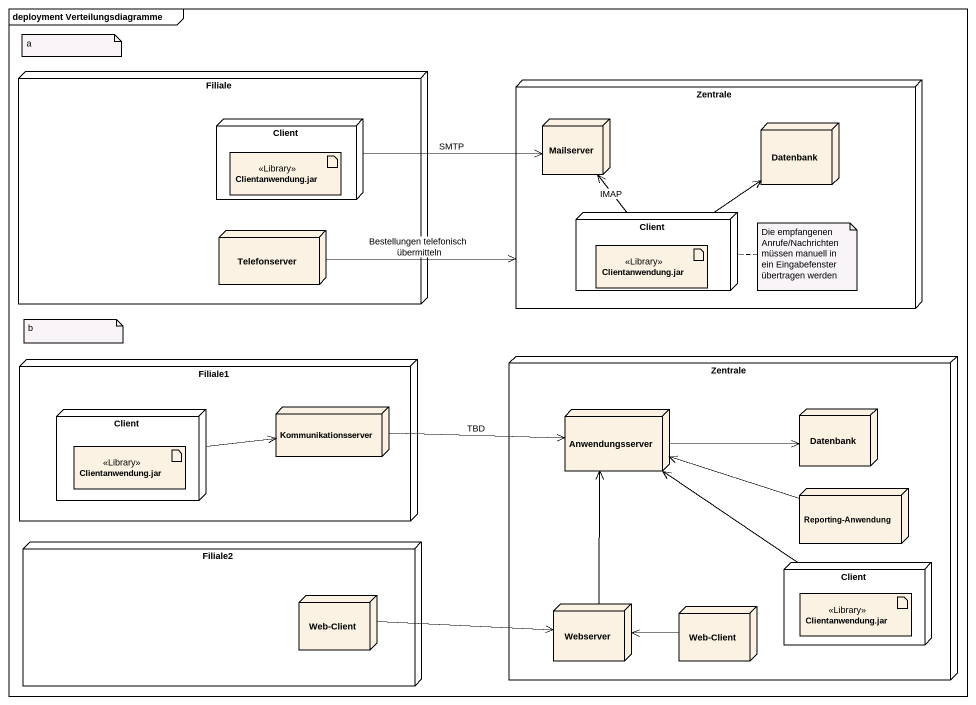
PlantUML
@startuml
mainframe deployment Verteilungsdiagramme
node Filiale {
  node Client {
    artifact "Clientanwendung.jar" as Clientanwendung_jar <<Library>>
  }
  node Telefonserver
}
node Zentrale {
  node Mailserver
  node Datenbank
  node "Client" as Client_2 {
    artifact "Clientanwendung.jar" as Clientanwendung_jar_2 <<Library>>
  }
}
node Filiale1 {
  node "Client" as Client_3 {
    artifact "Clientanwendung.jar" as Clientanwendung_jar_3 <<Library>>
  }
  node Kommunikationsserver
}
node "Zentrale" as Zentrale_2 {
  node Anwendungsserver
  node "Datenbank" as Datenbank_2
  node "Reporting-Anwendung" as Reporting_Anwendung
  node "Client" as Client_4 {
    artifact "Clientanwendung.jar" as Clientanwendung_jar_4 <<Library>>
  }
  node Webserver
  node "Web-Client" as Web_Client_2
}
node Filiale2 {
  node "Web-Client" as Web_Client
}
Client -right-> Mailserver : SMTP
Client_2 -up-> Mailserver : IMAP
Client_2 -up-> Datenbank
Telefonserver -right-> Zentrale : Bestellungen telefonisch übermitteln
Client_3 -right-> Kommunikationsserver
Kommunikationsserver -right-> Anwendungsserver : TBD
Anwendungsserver -right-> Datenbank_2
Reporting_Anwendung -left-> Anwendungsserver
Client_4 -up-> Anwendungsserver
Web_Client -right-> Webserver
Webserver -up-> Anwendungsserver
Web_Client_2 -left-> Webserver
note as N1
  a
end note
note right of Client_2 : Die empfangenen Anrufe/Nachrichten müssen manuell in ein Eingabefenster übertragen werden
note as N3
  b
end note
@enduml
